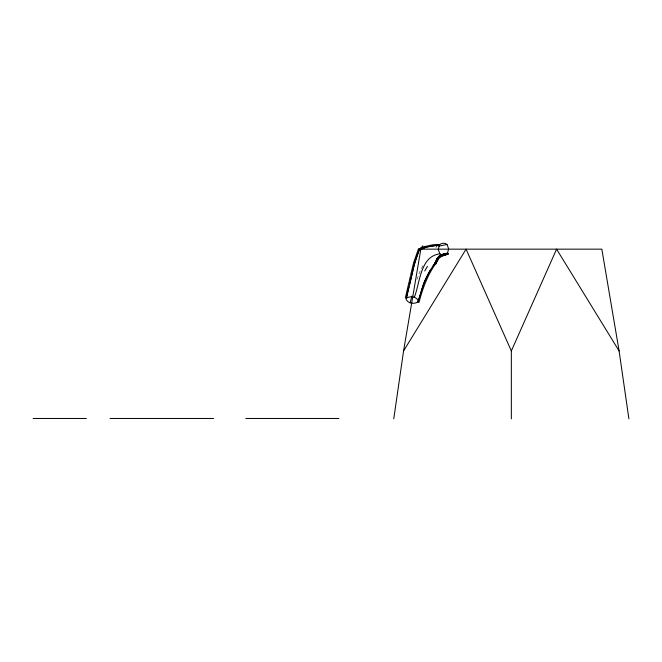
<?xml version="1.0" encoding="UTF-8"?>
<svg xmlns="http://www.w3.org/2000/svg" width="662" height="662" viewBox="0 0 662 662"><rect width="100%" height="100%" fill="white"/><g stroke="black" fill="none" stroke-linecap="round" stroke-linejoin="round"><path stroke-width="0.5" stroke-dasharray="3.31 2.48" d="M416.977 279.381L419.981 271.354L423.837 264.039M436.928 246.703L435.853 247.125L437.003 246.711"/><path stroke-width="0.99" d="M393.766 418.839L403.563 350.959L420.833 249.152L601.832 249.152L619.102 350.959L628.9 418.839M418.227 301.185L417.979 301.889C414.445 304.355 408.024 303.676 406.17 299.406L406.567 297.346M408.942 282.335L405.367 297.883L406.418 298.223L414.991 261.829L417.606 254.456M406.65 296.915L407.171 294.309M436.68 262.367C427.76 274.126 422.786 288.169 418.996 302.352L417.979 301.889L418.227 300.705C416.373 296.435 409.96 295.757 406.418 298.223M410.672 274.987L413.609 262.715L418.343 249.218L422.505 247.274M407.262 293.878L408.479 288.74M410.481 275.855L409.157 281.474M411.21 277.61L413.584 267.183M411.11 278.04L410.506 280.622M410.291 281.474L410.399 281.044M410.084 282.335L409.869 283.187M408.909 287.035L408.586 288.309M409.447 284.9L409.761 283.617M413.692 266.745L417.259 255.408M410.076 302.84L411.963 296.005M414.321 297.271C420.147 282.74 420.08 256.285 439.899 253.819C442.092 255.731 445.6 255.424 447.504 253.256L448.646 248.763L447.016 244.477C444.823 242.565 441.322 242.871 439.411 245.039L438.277 249.533L439.899 253.819M420.122 295.136L420.329 294.425M420.742 292.985L422.025 288.682M419.907 295.856L419.261 297.999M419.154 298.355L418.351 300.838M422.133 288.326L422.704 286.547M435.604 261.821L428.86 272.504L425.451 279.215M435.265 262.88L434.636 263.981M435.315 262.74L435.687 261.598M436.498 262.533L436.084 263.931L435.133 263.319C436.126 257.063 441.537 253.513 447.504 253.256L448.339 253.985L442.117 256.128L439.46 257.683A55.641 19.786 41.5 0 0 439.055 258.072L436.804 261.697M422.819 286.191L423.423 284.428M417.979 301.889L424.011 282.748L430.259 270.22M436.597 262.26L438.534 258.437L440.478 256.368L448.315 254.001L447.504 253.256L446.163 253.546M423.548 284.072L425.31 279.563M418.972 250.699L419.965 249.557M417.416 254.978L419.286 249.847L426.692 246.967L439.411 245.039C434.909 243.533 429.117 245.817 424.243 246.645M417.73 254.117L418.823 251.121M435.497 262.342L435.282 262.922M435.571 262.152L437.367 258.188L439.369 255.846M511.337 418.839L511.337 350.959L556.585 249.152L619.102 350.959M403.563 350.959L466.081 249.152L511.337 350.959M437.243 258.461L437.954 257.584M432.948 266.29L434.396 264.312M437.177 258.544L437.764 257.783M439.949 255.449L440.437 255.168M424.259 246.678A54.706 27.109 62.7 0 0 423.514 246.934L419.005 248.937M440.561 255.102L443.366 254.117M441.24 255.433L441.819 255.193L440.818 255.606M443.176 254.705L443.648 254.556M443.507 254.084L444.351 253.902M424.781 246.57L425.352 246.446M438.774 246.181L447.016 244.477M444.492 253.869L446.031 253.571M436.572 244.592L438.004 244.377M434.744 245.585L425.889 247.166L419.286 249.847L418.343 249.218M434.917 245.561L437.656 245.18M437.83 245.163L439.411 245.039M33.1 418.467L86.399 418.467M110.041 418.467L213.553 418.467M245.817 418.467L338.886 418.467M422.844 245.9A52.819 3.914 -35.7 0 1 421.959 246.38M423.316 247.729A55.178 15.938 23.8 0 1 424.607 247.414M424.772 270.981A51.106 25.859 -38.2 0 1 427.478 266.397"/></g></svg>
